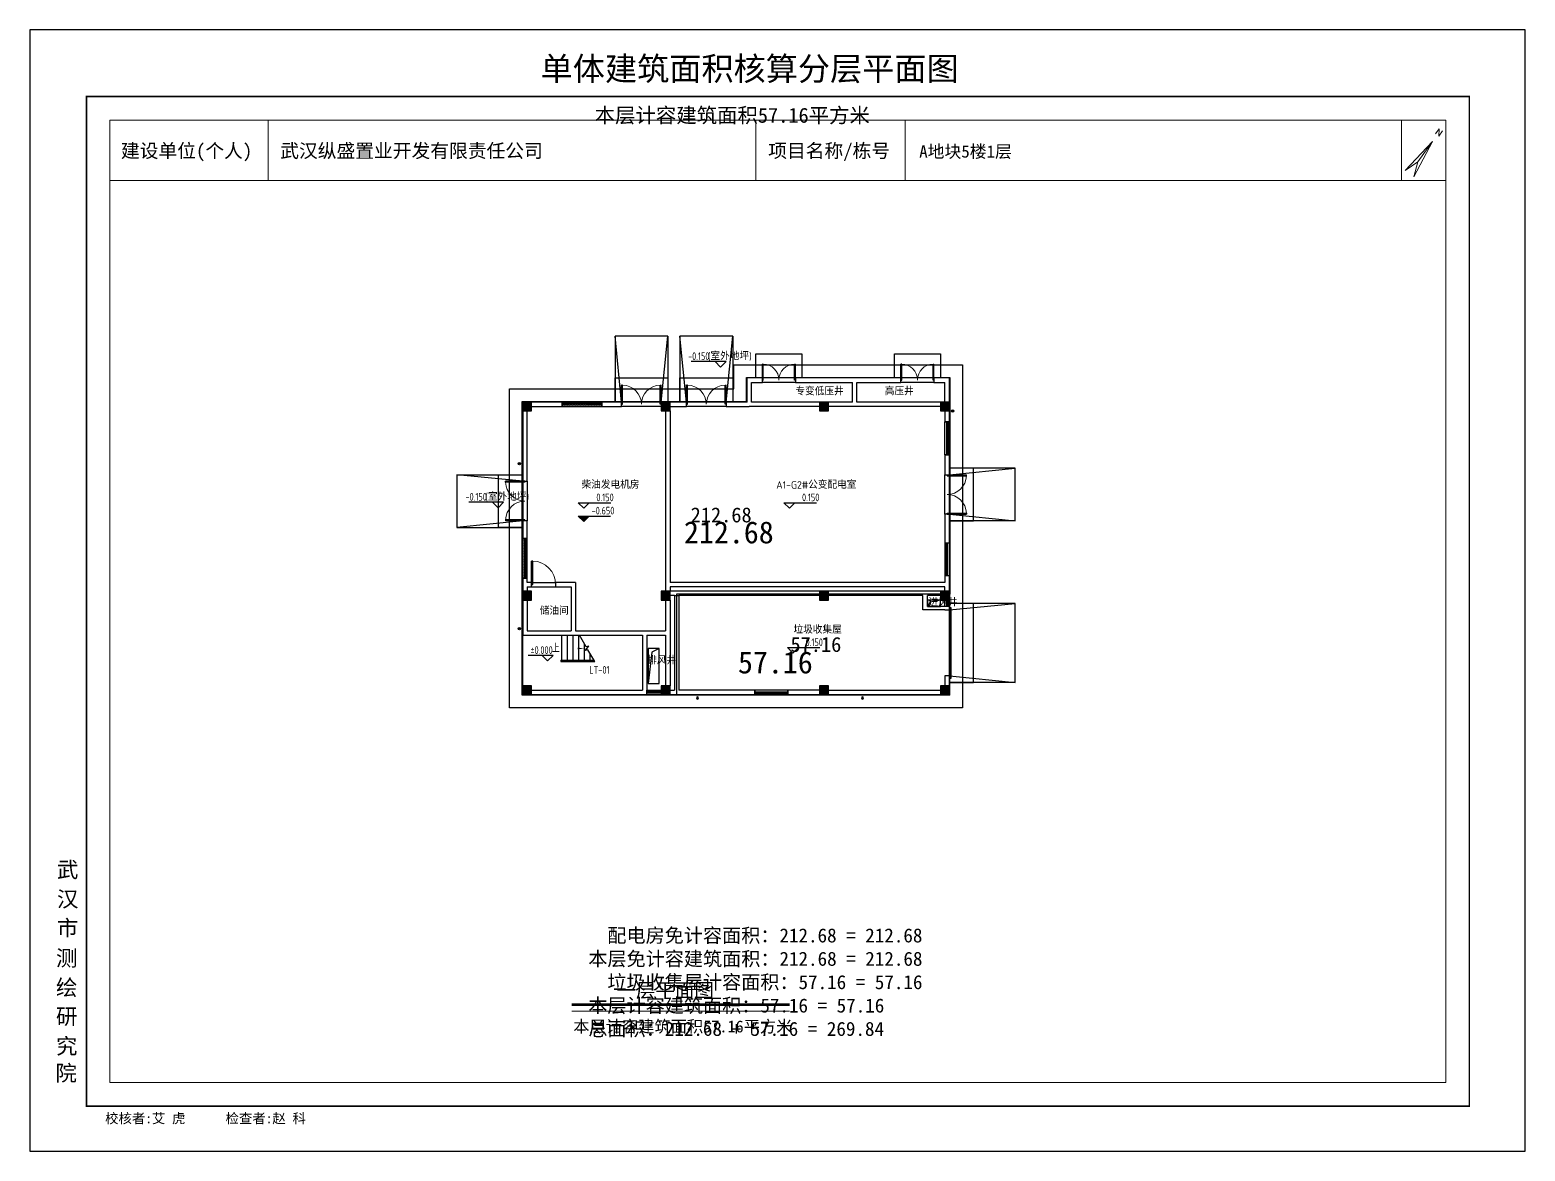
# Model space of a CAD drawing. Extents: x 512858 to 514372, y -232486 to -231710.
# Drawn here: x 514300.2 to 514368.2, y -232275 to -232224.1 of the extents above; entities that cross this region are included whole.
import ezdxf
from ezdxf.enums import TextEntityAlignment as Align

# ---------------------------------------------------------------- set-up
doc = ezdxf.new("R2010")
doc.units = 0
doc.header["$LTSCALE"] = 1000
doc.linetypes.add('__DASH', pattern=[0.35, 0.25, -0.1])
doc.linetypes.add('DASH', pattern=[0.35, 0.25, -0.1])
doc.layers.get('0').update_dxf_attribs({"color": 252})
for name, color, linetype, lineweight in [('$计容全面积-扣除', 21, 'Continuous', 0), ('图廓', 252, 'Continuous', 9), ('面积-计容-垃圾收集屋-1', 21, 'Continuous', 0)]:
    doc.layers.add(name, color=color, linetype=linetype, lineweight=lineweight)
for name, color, linetype in [('$计容结果', 7, 'Continuous'), ('$计算结果', 7, 'Continuous'), ('$面积结果', 7, 'Continuous'), ('A-ANNO-100-DIM-E', 253, 'Continuous'), ('A-ANNO-100-TXT', 252, 'Continuous'), ('A-DOOR', 252, 'Continuous'), ('A-FIRE-DOOR', 252, 'Continuous'), ('A-HOLE-E', 253, 'Continuous'), ('A-METAL-E', 253, 'Continuous'), ('A-STAIR', 252, 'Continuous'), ('A-STR-CONC-H', 253, 'Continuous'), ('A-WALL-S', 252, 'Continuous'), ('A-WINDOW', 253, 'Continuous'), ('AA-屋面雨水管', 252, 'Continuous'), ('COLUMN', 252, 'Continuous'), ('DIM_SYMB', 252, 'Continuous'), ('PUB_HATCH', 252, 'Continuous'), ('楼层注记', 7, 'Continuous'), ('面积-免计容-配电房-1', 79, 'Continuous')]:
    doc.layers.add(name, color=color, linetype=linetype)
doc.layers.add('打印图框', color=252, linetype='Continuous', plot=False)
doc.styles.add('_TCH_DIM', font='TSSDENG.shx', dxfattribs={"width": 0.8, "bigfont": 'hztxt.shx'})
doc.styles.add('_TCH_SPACE', font='TSSDENG.shx', dxfattribs={"width": 0.8, "height": 5, "bigfont": 'hztxt.shx'})
doc.styles.add('dw', font='simhei.ttf')
doc.styles.add('STYLE1', font='stylu.ttf')
doc.styles.add('tkhz1', font='txt.shx', dxfattribs={"width": 0.8, "bigfont": 'hztxt.shx'})
doc.styles.add('TYDG_02', font='TSSDENG.shx', dxfattribs={"width": 0.8, "bigfont": 'hztxt.shx'})
doc.styles.add('宋体', font='simsun.ttc', dxfattribs={"width": 0.7, "height": 10})

# ---------------------------------------------------------------- blocks, each defined once
blk = doc.blocks.new('5新11erhgerherh')
at = {"layer": 'AA-屋面雨水管'}
blk.add_hatch(color=251, dxfattribs=at).paths.add_polyline_path([(15, 0, 1), (-15, 0, 1)])
for radius in [50, 15]:
    blk.add_circle((0, 0), radius, dxfattribs=at)
blk = doc.blocks.new('5新02$DorLib2D$00000002')
for p, q in [((-0.5, 0), (-0.5, 0.4875)), ((-0.475, 0.4875), (-0.5, 0.4875)), ((-0.475, 0), (-0.475, 0.4875)), ((0.475, 0), (0.475, 0.4875)), ((0.475, 0.4875), (0.5, 0.4875)), ((0.5, 0), (0.5, 0.4875)), ((-0.5, 0), (-0.475, 0)), ((0.5, 0), (0.475, 0))]:
    blk.add_line(p, q)
at = {"lineweight": 13}
for centre, start, end in [((-0.4875, 0), 0, 88.53072), ((0.4875, 0), 91.46928, 180)]:
    blk.add_arc(centre, 0.4875, start, end, dxfattribs=at)
blk = doc.blocks.new('5新03$DorLib2D$00000126')
at = {"color": 0, "linetype": 'Continuous'}
for p, q in [((-0.532, 0.5), (-0.532, 0.9)), ((0.532, 0.9), (0.532, 0.5))]:
    blk.add_line(p, q, dxfattribs=at)
at = {"color": 0, "linetype": 'DASH'}
for p, q in [((-0.532, 0.9), (0.532, 0.9)), ((-0.532, 0.5), (0.532, 0.5))]:
    blk.add_line(p, q, dxfattribs=at)
blk = doc.blocks.new('5新04$WINLIB2D$00000001')
at = {"color": 0}
for points in [[(-0.5, 0.5), (-0.5, -0.5)], [(-0.5, 0.5), (0.5, 0.5)], [(0.5, -0.5), (0.5, 0.5)], [(0.5, 0.167), (-0.5, 0.167)], [(0.5, -0.167), (-0.5, -0.167)], [(-0.5, -0.5), (0.5, -0.5)]]:
    blk.add_lwpolyline(points, dxfattribs=at)
blk = doc.blocks.new('5新10_FZH')
blk.add_lwpolyline([(-0.5, -0.5), (0.5, -0.5), (0.5, 0.5), (-0.5, 0.5)], close=True)
at = {"layer": 'PUB_HATCH'}
blk.add_solid([(-0.5, -0.5), (0.5, -0.5), (-0.5, 0.5), (0.5, 0.5)], dxfattribs=at)
blk = doc.blocks.new('5新05$WINLIB2D$00000039')
at = {"color": 0}
for points in [[(-0.5, 0.5), (-0.5, -0.5)], [(0.5, 0.5), (-0.5, 0.5)], [(0.5, -0.5), (0.5, 0.5)], [(-0.5, 0.167), (0.5, 0.167)], [(-0.452, -0.167), (-0.5, 0.084)], [(-0.384, -0.167), (-0.448, 0.167)], [(-0.316, -0.167), (-0.38, 0.167)], [(-0.248, -0.167), (-0.312, 0.167)], [(-0.18, -0.167), (-0.244, 0.167)], [(-0.112, -0.167), (-0.176, 0.167)], [(-0.044, -0.167), (-0.108, 0.167)], [(0.024, -0.167), (-0.04, 0.167)], [(0.092, -0.167), (0.028, 0.167)], [(0.16, -0.167), (0.096, 0.167)], [(0.228, -0.167), (0.164, 0.167)], [(0.296, -0.167), (0.232, 0.167)], [(0.364, -0.167), (0.3, 0.167)], [(0.432, -0.167), (0.368, 0.167)], [(0.5, -0.167), (0.436, 0.167)], [(-0.5, -0.167), (0.5, -0.167)], [(0.5, -0.5), (-0.5, -0.5)]]:
    blk.add_lwpolyline(points, dxfattribs=at)
blk = doc.blocks.new('5新01$DorLib2D$00000001')
for p, q in [((0.45, 0.975), (0.5, 0.975)), ((0.45, 0), (0.45, 0.975)), ((0.5, 0), (0.5, 0.975)), ((0.5, 0), (0.45, 0))]:
    blk.add_line(p, q)
at = {"lineweight": 13}
blk.add_arc((0.475, 0), 0.975, 91.46928, 180, dxfattribs=at)

msp = doc.modelspace()

# ---------------------------------------------------------------- hatches: boundary and pattern name
at = {"layer": 'A-ANNO-100-DIM-E'}
msp.add_hatch(color=256, dxfattribs=at).paths.add_polyline_path([(514325.383, -232246.407), (514325.133, -232246.157), (514325.633, -232246.157)])

# ---------------------------------------------------------------- linework, layer by layer
msp.add_line((514322.606, -232254.078), (514322.606, -232251.578))
msp.add_lwpolyline([(514329.506, -232249.778), (514329.706, -232249.778)])
for p, q in [((514331.854, -232239.133), (514330.27, -232239.133)), ((514331.604, -232239.383), (514331.354, -232239.133)), ((514331.604, -232239.383), (514331.854, -232239.133)), ((514321.734, -232245.528), (514320.151, -232245.528)), ((514321.484, -232245.778), (514321.234, -232245.528)), ((514321.484, -232245.778), (514321.734, -232245.528)), ((514325.385, -232245.804), (514325.135, -232245.554)), ((514325.135, -232245.554), (514326.611, -232245.554)), ((514325.385, -232245.804), (514325.635, -232245.554)), ((514334.736, -232245.804), (514334.486, -232245.554)), ((514334.486, -232245.554), (514335.962, -232245.554)), ((514334.736, -232245.804), (514334.986, -232245.554)), ((514325.383, -232246.407), (514325.133, -232246.157)), ((514325.133, -232246.157), (514326.605, -232246.157)), ((514325.383, -232246.407), (514325.633, -232246.157)), ((514323.992, -232252.498), (514322.85, -232252.498)), ((514323.742, -232252.748), (514323.492, -232252.498)), ((514323.742, -232252.748), (514323.992, -232252.498)), ((514334.896, -232252.393), (514334.646, -232252.143)), ((514334.646, -232252.143), (514336.123, -232252.143)), ((514334.896, -232252.393), (514335.146, -232252.143))]:
    msp.add_line(p, q, dxfattribs=at)
at = {"layer": 'A-DOOR'}
for p, q in [((514335.006, -232239.878), (514333.506, -232239.878)), ((514335.006, -232240.078), (514333.506, -232240.078)), ((514341.306, -232239.878), (514339.806, -232239.878)), ((514341.306, -232240.078), (514339.806, -232240.078))]:
    msp.add_line(p, q, dxfattribs=at)
at = {"layer": 'A-FIRE-DOOR'}
for p, q in [((514328.906, -232240.978, 0.3), (514327.106, -232240.978, 0.3)), ((514331.856, -232240.978, 0.3), (514330.056, -232240.978, 0.3)), ((514328.906, -232241.178, 0.3), (514327.106, -232241.178, 0.3)), ((514331.856, -232241.178, 0.3), (514330.056, -232241.178, 0.3)), ((514341.806, -232246.078, 0.3), (514341.806, -232244.278, 0.3)), ((514342.006, -232246.078, 0.3), (514342.006, -232244.278, 0.3)), ((514322.606, -232244.578, 0.3), (514322.606, -232246.378, 0.3)), ((514322.806, -232244.578, 0.3), (514322.806, -232246.378, 0.3)), ((514323.006, -232249.178), (514324.106, -232249.178)), ((514323.006, -232249.378), (514324.106, -232249.378))]:
    msp.add_line(p, q, dxfattribs=at)
at = {"layer": 'A-HOLE-E'}
for points in [[(514341.006, -232250.278), (514341.606, -232250.278), (514341.606, -232249.978), (514341.006, -232249.978)], [(514328.306, -232253.778), (514328.806, -232253.778), (514328.806, -232252.178), (514328.306, -232252.178)]]:
    msp.add_lwpolyline(points, close=True, dxfattribs=at)
for points in [[(514341.606, -232249.978), (514341.135, -232250.071), (514341.006, -232250.278)], [(514328.806, -232252.178), (514328.478, -232252.343), (514328.306, -232253.778)]]:
    msp.add_lwpolyline(points, dxfattribs=at)
at = {"layer": 'A-METAL-E', "linetype": '__DASH', "elevation": 0}
msp.add_lwpolyline([(514322.006, -232240.378), (514332.206, -232240.378), (514332.206, -232239.278), (514342.606, -232239.278), (514342.606, -232254.878), (514322.006, -232254.878)], close=True, dxfattribs=at)
at = {"layer": 'A-STAIR'}
for p, q in [((514329.206, -232237.978), (514326.806, -232237.978)), ((514326.806, -232237.978), (514326.806, -232240.978)), ((514327.106, -232240.978), (514326.806, -232237.978)), ((514328.906, -232240.978), (514329.206, -232237.978)), ((514329.206, -232237.978), (514329.206, -232240.978)), ((514332.156, -232237.978), (514329.756, -232237.978)), ((514329.756, -232237.978), (514329.756, -232240.978)), ((514330.056, -232240.978), (514329.756, -232237.978)), ((514331.856, -232240.978), (514332.156, -232237.978)), ((514332.156, -232237.978), (514332.156, -232240.978)), ((514328.906, -232240.978), (514326.806, -232240.978)), ((514332.156, -232240.978), (514329.756, -232240.978)), ((514319.606, -232244.278), (514319.606, -232246.678)), ((514319.606, -232244.278), (514322.606, -232244.278)), ((514322.606, -232244.578), (514319.606, -232244.278)), ((514322.606, -232244.278), (514322.606, -232246.678)), ((514345.006, -232243.978), (514342.006, -232243.978)), ((514342.006, -232246.378), (514342.006, -232243.978)), ((514342.006, -232244.278), (514345.006, -232243.978)), ((514345.006, -232246.378), (514345.006, -232243.978)), ((514322.606, -232246.378), (514319.606, -232246.678)), ((514342.006, -232246.078), (514345.006, -232246.378)), ((514345.006, -232246.378), (514342.006, -232246.378)), ((514319.606, -232246.678), (514322.606, -232246.678)), ((514345.006, -232250.128), (514342.006, -232250.128)), ((514342.006, -232253.728), (514342.006, -232250.128)), ((514342.006, -232250.428), (514345.006, -232250.128)), ((514345.006, -232253.728), (514345.006, -232250.128)), ((514324.366, -232251.578), (514325.189, -232251.578)), ((514324.366, -232251.578), (514324.366, -232252.718)), ((514324.626, -232251.578), (514324.626, -232252.718)), ((514324.886, -232251.578), (514324.886, -232252.718)), ((514325.146, -232251.578), (514325.146, -232252.718)), ((514325.491, -232252.101), (514325.189, -232251.578)), ((514325.406, -232251.953), (514325.406, -232252.718)), ((514325.44, -232252.274), (514325.613, -232252.068)), ((514325.571, -232252.239), (514325.44, -232252.274)), ((514325.613, -232252.068), (514325.491, -232252.101)), ((514325.882, -232252.778), (514325.571, -232252.239)), ((514325.666, -232252.404), (514325.666, -232252.718)), ((514324.336, -232252.718), (514325.848, -232252.718)), ((514324.336, -232252.718), (514324.336, -232252.778)), ((514324.336, -232252.778), (514325.882, -232252.778)), ((514324.366, -232252.778), (514325.882, -232252.778)), ((514342.006, -232253.428), (514345.006, -232253.728)), ((514345.006, -232253.728), (514342.006, -232253.728))]:
    msp.add_line(p, q, dxfattribs=at)
at = {"layer": 'A-STR-CONC-H', "elevation": 0}
for points in [[(514333.206, -232239.878), (514333.206, -232238.778), (514335.306, -232238.778), (514335.306, -232239.878)], [(514342.006, -232246.378), (514343.106, -232246.378), (514343.106, -232243.978), (514342.006, -232243.978)], [(514342.006, -232253.728), (514343.106, -232253.728), (514343.106, -232250.128), (514342.006, -232250.128)]]:
    msp.add_lwpolyline(points, dxfattribs=at)
at = {"layer": 'A-STR-CONC-H'}
for points in [[(514339.506, -232239.878), (514339.506, -232238.778), (514341.606, -232238.778), (514341.606, -232239.878)], [(514326.806, -232240.978), (514326.806, -232239.878), (514329.206, -232239.878), (514329.206, -232240.978)], [(514329.756, -232240.978), (514329.756, -232239.878), (514332.156, -232239.878), (514332.156, -232240.978)], [(514322.606, -232246.678), (514321.506, -232246.678), (514321.506, -232244.278), (514322.606, -232244.278)]]:
    msp.add_lwpolyline(points, dxfattribs=at)
at = {"layer": 'A-WALL-S'}
for p, q in [((514332.806, -232240.978), (514332.806, -232239.878)), ((514333.506, -232239.878), (514332.806, -232239.878)), ((514333.006, -232240.978), (514333.006, -232240.078)), ((514333.006, -232240.078), (514333.506, -232240.078)), ((514333.506, -232240.078), (514333.506, -232239.878)), ((514337.706, -232239.878), (514335.006, -232239.878)), ((514335.006, -232239.878), (514335.006, -232240.078)), ((514335.006, -232240.078), (514337.606, -232240.078)), ((514337.606, -232240.978), (514337.606, -232240.078)), ((514339.806, -232239.878), (514337.706, -232239.878)), ((514337.806, -232240.078), (514339.806, -232240.078)), ((514337.806, -232240.978), (514337.806, -232240.078)), ((514339.806, -232240.078), (514339.806, -232239.878)), ((514342.006, -232239.878), (514341.306, -232239.878)), ((514341.306, -232239.878), (514341.306, -232240.078)), ((514341.306, -232240.078), (514341.806, -232240.078)), ((514341.806, -232240.978), (514341.806, -232240.078)), ((514342.006, -232240.978), (514342.006, -232239.878)), ((514324.406, -232240.978), (514323.006, -232240.978)), ((514324.406, -232241.178), (514324.406, -232240.978)), ((514327.106, -232240.978), (514326.206, -232240.978)), ((514326.206, -232240.978), (514326.206, -232241.178)), ((514327.106, -232241.178), (514327.106, -232240.978)), ((514330.056, -232240.978), (514329.306, -232240.978)), ((514330.056, -232241.178), (514330.056, -232240.978)), ((514332.806, -232240.978), (514331.856, -232240.978)), ((514331.856, -232240.978), (514331.856, -232241.178)), ((514336.106, -232240.978), (514333.006, -232240.978)), ((514337.606, -232240.978), (514336.506, -232240.978)), ((514341.606, -232240.978), (514337.806, -232240.978)), ((514322.606, -232241.378), (514322.606, -232244.578)), ((514322.806, -232244.578), (514322.806, -232241.378)), ((514323.006, -232241.178), (514324.406, -232241.178)), ((514326.206, -232241.178), (514327.106, -232241.178)), ((514329.106, -232241.378), (514329.106, -232249.278)), ((514329.306, -232241.178), (514330.056, -232241.178)), ((514329.306, -232241.378), (514329.306, -232249.178)), ((514331.856, -232241.178), (514332.906, -232241.178)), ((514336.106, -232241.178), (514332.906, -232241.178)), ((514337.706, -232241.178), (514336.506, -232241.178)), ((514341.606, -232241.178), (514337.706, -232241.178)), ((514341.806, -232241.378), (514341.806, -232241.878)), ((514342.006, -232241.878), (514342.006, -232241.378)), ((514341.806, -232241.878), (514342.006, -232241.878)), ((514342.006, -232243.378), (514341.806, -232243.378)), ((514341.806, -232243.378), (514341.806, -232244.278)), ((514342.006, -232244.278), (514342.006, -232243.378)), ((514341.806, -232244.278), (514342.006, -232244.278)), ((514322.606, -232244.578), (514322.806, -232244.578)), ((514322.606, -232246.378), (514322.606, -232247.178)), ((514322.806, -232246.378), (514322.606, -232246.378)), ((514322.806, -232247.178), (514322.806, -232246.378)), ((514342.006, -232246.078), (514341.806, -232246.078)), ((514341.806, -232246.078), (514341.806, -232247.378)), ((514342.006, -232247.378), (514342.006, -232246.078)), ((514322.606, -232247.178), (514322.806, -232247.178)), ((514341.806, -232247.378), (514342.006, -232247.378)), ((514322.806, -232248.978), (514322.606, -232248.978)), ((514322.606, -232248.978), (514322.606, -232249.278)), ((514322.606, -232249.278), (514322.606, -232249.578)), ((514322.806, -232249.178), (514322.806, -232248.978)), ((514323.006, -232249.178), (514322.806, -232249.178)), ((514323.006, -232249.378), (514323.006, -232249.178)), ((514325.006, -232249.178), (514324.106, -232249.178)), ((514324.106, -232249.178), (514324.106, -232249.378)), ((514325.006, -232249.178), (514325.006, -232251.378)), ((514329.106, -232249.278), (514329.106, -232249.578)), ((514341.806, -232249.178), (514329.306, -232249.178)), ((514342.006, -232248.878), (514341.806, -232248.878)), ((514341.806, -232248.878), (514341.806, -232249.178)), ((514342.006, -232249.278), (514342.006, -232248.878)), ((514342.006, -232249.578), (514342.006, -232249.278)), ((514322.806, -232249.378), (514323.006, -232249.378)), ((514322.806, -232249.378), (514322.806, -232249.578)), ((514324.106, -232249.378), (514324.806, -232249.378)), ((514324.806, -232249.378), (514324.806, -232251.378)), ((514329.306, -232249.378), (514329.306, -232249.578)), ((514341.806, -232249.378), (514329.306, -232249.378)), ((514329.606, -232249.578), (514329.306, -232249.578)), ((514329.506, -232249.778), (514329.306, -232249.778)), ((514329.506, -232249.778), (514329.506, -232254.078)), ((514336.106, -232249.578), (514329.606, -232249.578)), ((514329.706, -232249.778), (514329.706, -232254.078)), ((514336.106, -232249.778), (514329.706, -232249.778)), ((514340.906, -232249.578), (514336.506, -232249.578)), ((514340.806, -232249.778), (514336.506, -232249.778)), ((514340.806, -232250.428), (514340.806, -232249.778)), ((514341.606, -232249.578), (514340.906, -232249.578)), ((514341.606, -232249.778), (514341.006, -232249.778)), ((514341.006, -232250.278), (514341.006, -232249.778)), ((514341.806, -232249.578), (514341.806, -232249.378)), ((514322.606, -232249.978), (514322.606, -232251.578)), ((514322.806, -232249.978), (514322.806, -232251.378)), ((514329.106, -232249.978), (514329.106, -232251.378)), ((514329.306, -232249.978), (514329.306, -232251.478)), ((514341.806, -232250.428), (514340.806, -232250.428)), ((514341.806, -232250.278), (514341.006, -232250.278)), ((514342.006, -232250.278), (514341.806, -232250.278)), ((514341.806, -232250.428), (514342.006, -232250.428)), ((514342.006, -232250.378), (514342.006, -232250.278)), ((514342.006, -232250.428), (514342.006, -232250.378)), ((514322.606, -232251.578), (514324.906, -232251.578)), ((514322.806, -232251.378), (514324.806, -232251.378)), ((514324.906, -232251.578), (514328.056, -232251.578)), ((514325.006, -232251.378), (514328.156, -232251.378)), ((514328.056, -232251.578), (514328.056, -232254.078)), ((514328.156, -232251.378), (514329.106, -232251.378)), ((514328.256, -232251.578), (514328.256, -232254.078)), ((514328.256, -232251.578), (514329.106, -232251.578)), ((514329.106, -232251.578), (514329.106, -232253.878)), ((514329.306, -232251.478), (514329.306, -232253.878)), ((514342.006, -232253.428), (514341.806, -232253.428)), ((514341.806, -232253.428), (514341.806, -232253.878)), ((514342.006, -232253.878), (514342.006, -232253.428)), ((514323.006, -232254.078), (514328.056, -232254.078)), ((514323.006, -232254.278), (514328.156, -232254.278)), ((514328.156, -232254.278), (514328.256, -232254.278)), ((514328.256, -232254.278), (514328.256, -232254.078)), ((514329.306, -232254.078), (514329.506, -232254.078)), ((514329.306, -232254.278), (514329.606, -232254.278)), ((514329.606, -232254.278), (514333.156, -232254.278)), ((514333.156, -232254.078), (514329.706, -232254.078)), ((514333.156, -232254.278), (514333.156, -232254.078)), ((514336.106, -232254.078), (514334.656, -232254.078)), ((514334.656, -232254.078), (514334.656, -232254.278)), ((514334.656, -232254.278), (514336.106, -232254.278)), ((514336.506, -232254.078), (514341.606, -232254.078)), ((514336.506, -232254.278), (514341.606, -232254.278))]:
    msp.add_line(p, q, dxfattribs=at)
at = {"layer": 'DIM_SYMB', "elevation": 0}
msp.add_lwpolyline([(514324.236, -232252.178, 0, 0, 0), (514325.406, -232252.178, 0, 0.08, 0), (514325.106, -232252.178, 0, 0, 0)], format="xyseb", dxfattribs=at)
at = {"layer": '图廓', "color": 0, "linetype": 'ByBlock'}
for p, q in [((514363.973, -232229.129), (514362.728, -232230.447)), ((514363.126, -232230.732), (514363.973, -232229.129)), ((514363.307, -232230.058), (514363.973, -232229.129))]:
    msp.add_line(p, q, dxfattribs=at)
at = {"layer": '图廓', "color": 0, "linetype": 'ByBlock', "ltscale": 2}
for p, q in [((514363.973, -232229.129), (514362.728, -232230.447)), ((514363.126, -232230.732), (514363.973, -232229.129)), ((514363.307, -232230.058), (514363.973, -232229.129))]:
    msp.add_line(p, q, dxfattribs=at)
at = {"layer": '图廓', "color": 0}
msp.add_line((514303.841, -232230.903), (514364.578, -232230.903), dxfattribs=at)
at = {"layer": '图廓', "color": 0, "const_width": 0.0715, "elevation": 0}
msp.add_lwpolyline([(514302.769, -232227.079), (514365.65, -232227.079), (514365.65, -232272.989), (514302.769, -232272.989)], close=True, dxfattribs=at)
at = {"layer": '图廓', "color": 0, "elevation": 0}
msp.add_lwpolyline([(514303.841, -232228.151), (514364.578, -232228.151), (514364.578, -232271.917), (514303.841, -232271.917)], close=True, dxfattribs=at)
for points in [[(514311.027, -232230.903), (514311.027, -232228.151)], [(514333.206, -232230.903), (514333.206, -232228.151)], [(514339.996, -232230.903), (514339.996, -232228.151)], [(514362.57, -232228.151), (514362.57, -232230.903)]]:
    msp.add_lwpolyline(points, dxfattribs=at)
at = {"layer": '图廓', "color": 0, "linetype": 'ByBlock', "ltscale": 2}
for points in [[(514363.307, -232230.058), (514362.728, -232230.447)], [(514363.307, -232230.058), (514363.126, -232230.732)]]:
    msp.add_lwpolyline(points, dxfattribs=at)
at = {"layer": '图廓', "color": 7, "const_width": 0.12, "elevation": 0}
msp.add_lwpolyline([(514324.834, -232268.381), (514334.745, -232268.381)], dxfattribs=at)
at = {"layer": '图廓', "color": 7, "elevation": 0}
msp.add_lwpolyline([(514324.834, -232268.674), (514334.745, -232268.674)], dxfattribs=at)
at = {"layer": '打印图框', "color": 6, "ltscale": 0.5, "elevation": 0}
msp.add_lwpolyline([(514300.2, -232275.036), (514368.185, -232275.036), (514368.185, -232224.052), (514300.2, -232224.052)], close=True, dxfattribs=at)
at = {"layer": '面积-免计容-配电房-1', "color": 1, "ltscale": 0.005}
msp.add_lwpolyline([(514322.581, -232240.953), (514332.781, -232240.953), (514332.781, -232239.853), (514342.031, -232239.853), (514342.031, -232249.703), (514329.606, -232249.703), (514329.606, -232254.303), (514322.581, -232254.303)], close=True, dxfattribs=at)
at = {"layer": '面积-计容-垃圾收集屋-1'}
msp.add_lwpolyline([(514329.606, -232249.703), (514342.031, -232249.703), (514342.031, -232254.303), (514329.606, -232254.303)], close=True, dxfattribs=at)

# ---------------------------------------------------------------- block references
at = {"layer": 'A-DOOR'}
for name, p, xscale, yscale, zscale, rotation in [('5新02$DorLib2D$00000002', (514334.256, -232239.978), -1.5, -1.5, -1.5, 180), ('5新02$DorLib2D$00000002', (514340.556, -232239.978), 1.5, -1.5, 1.5, 180), ('5新03$DorLib2D$00000126', (514341.906, -232251.928), 3, -0.2, 3, 89.99999999888236)]:
    msp.add_blockref(name, p, dxfattribs=dict(at, xscale=xscale, yscale=yscale, zscale=zscale, rotation=rotation))
at = {"layer": 'A-FIRE-DOOR', "zscale": 0.2}
for name, p, xscale, yscale, rotation in [('5新02$DorLib2D$00000002', (514328.006, -232241.078), -1.8, -1.8, 180), ('5新02$DorLib2D$00000002', (514330.956, -232241.078), -1.8, -1.8, 180), ('5新02$DorLib2D$00000002', (514341.906, -232245.178), -1.8, -1.8, 89.99999999880256), ('5新02$DorLib2D$00000002', (514322.706, -232245.478), -1.8, -1.8, 269.999999997839), ('5新01$DorLib2D$00000001', (514323.556, -232249.278), -1.1, 1.1, 359.9999999977075)]:
    msp.add_blockref(name, p, dxfattribs=dict(at, xscale=xscale, yscale=yscale, rotation=rotation))
at = {"layer": 'A-WINDOW', "yscale": 0.2}
for name, p, xscale, zscale, rotation in [('5新05$WINLIB2D$00000039', (514325.306, -232241.078), 1.8, 1.8, 180), ('5新04$WINLIB2D$00000001', (514341.906, -232242.628), 1.5, 1.5, 89.99999999880265), ('5新05$WINLIB2D$00000039', (514322.706, -232248.078), 1.8, 1.8, 269.999999997839), ('5新04$WINLIB2D$00000001', (514341.906, -232248.128), -1.5, -1.5, 89.99999999880256), ('5新05$WINLIB2D$00000039', (514341.906, -232250.128), -0.3, -0.3, 89.99999999888233)]:
    msp.add_blockref(name, p, dxfattribs=dict(at, xscale=xscale, zscale=zscale, rotation=rotation))
at = {"layer": 'A-WINDOW'}
for name, p, xscale, yscale, zscale in [('5新05$WINLIB2D$00000039', (514328.581, -232254.178), -0.65, 0.2, -0.65), ('5新04$WINLIB2D$00000001', (514333.906, -232254.178), -1.5, -0.2, -1.5)]:
    msp.add_blockref(name, p, dxfattribs=dict(at, xscale=xscale, yscale=yscale, zscale=zscale))
at = {"layer": 'AA-屋面雨水管', "yscale": 0.001, "zscale": 0.001}
for p, xscale, rotation in [((514342.156, -232241.378), 0.001, 270.0000000255244), ((514322.456, -232243.778), 0.001, 90.0000000255243), ((514322.456, -232251.278), 0.001, 90.0000000255243), ((514330.556, -232254.428), -0.001, 180), ((514338.056, -232254.428), -0.001, 180)]:
    msp.add_blockref('5新11erhgerherh', p, dxfattribs=dict(at, xscale=xscale, rotation=rotation))
at = {"layer": 'COLUMN'}
for p, xscale, yscale, zscale, rotation in [((514322.806, -232241.178), 0.4, 0.4, 0.4, 270), ((514329.106, -232241.178), 0.4, 0.4, 0.4, 270), ((514336.306, -232241.178), 0.4, 0.4, 0.4, 270), ((514341.806, -232241.178), 0.4, 0.4, 0.4, 270), ((514322.806, -232249.778), 0.4, 0.4, 0.4, 270), ((514329.106, -232249.778), 0.4, 0.4, 0.4, 270), ((514336.306, -232249.778), 0.3999999999979045, 0.3999999999979045, 0.3999999999979045, 270.0000000001667), ((514341.806, -232249.778), 0.4000000000102445, 0.4, 0.4, 270.0000000005336), ((514322.806, -232254.078), 0.4, 0.4, 0.4, 270), ((514329.106, -232254.078), 0.4, 0.4, 0.4, 270), ((514336.306, -232254.078), 0.4, 0.4, 0.4, 270), ((514341.806, -232254.078), 0.4, 0.4, 0.4, 270)]:
    msp.add_blockref('5新10_FZH', p, dxfattribs=dict(at, xscale=xscale, yscale=yscale, zscale=zscale, rotation=rotation))

# ---------------------------------------------------------------- texts
at = {"layer": '$计容全面积-扣除', "ltscale": 3, "style": 'dw'}
msp.add_text('57.16', height=1, dxfattribs=at).set_placement((514332.396, -232253.315))
at = {"layer": '$计容结果', "style": 'dw'}
msp.add_text('本层计容建筑面积57.16平方米', height=0.67985, dxfattribs=at).set_placement((514325.88, -232228.274))
at = {"layer": '$计算结果', "insert": (514325.589, -232267.388), "char_height": 0.6373, "width": 17.20718, "attachment_point": 4, "style": 'dw'}
msp.add_mtext('  配电房免计容面积：212.68 = 212.68\\P本层免计容建筑面积：212.68 = 212.68\\P  垃圾收集屋计容面积：57.16 = 57.16\\P本层计容建筑面积：57.16 = 57.16\\P总面积：212.68 + 57.16 = 269.84', dxfattribs=at)
at = {"layer": '$面积结果', "color": 1, "style": 'dw'}
msp.add_text('212.68', height=0.6799, dxfattribs=at).set_placement((514330.243, -232246.445))
at = {"layer": '$面积结果', "color": 21, "style": 'dw'}
msp.add_text('57.16', height=0.6799, dxfattribs=at).set_placement((514334.782, -232252.336))
at = {"layer": 'A-ANNO-100-DIM-E', "style": 'TYDG_02', "width": 0.8}
for s, p in [('-0.150', (514330.125, -232239.063)), ('-0.150', (514320.005, -232245.458)), ('0.150', (514325.957, -232245.484)), ('0.150', (514335.308, -232245.484)), ('-0.650', (514325.741, -232246.087)), ('0.150', (514335.469, -232252.073)), ('%%P0.000', (514322.96, -232252.428))]:
    msp.add_text(s, height=0.35, dxfattribs=at).set_placement(p)
at = {"layer": 'A-ANNO-100-DIM-E', "style": 'TYDG_02'}
for p in [(514331.025, -232239.063), (514320.905, -232245.458)]:
    msp.add_text('(室外地坪)', height=0.3376, dxfattribs=at).set_placement(p)
at = {"layer": 'A-ANNO-100-TXT'}
for s, height, style, p in [('专变低压井', 0.3376, 'TYDG_02', (514335.006, -232240.661)), ('高压井', 0.3376, 'TYDG_02', (514339.07, -232240.661)), ('柴油发电机房', 0.3376, 'TYDG_02', (514325.283, -232244.911)), ('A1-G2#公变配电室', 0.33759, 'TYDG_02', (514334.136, -232244.911)), ('进风井', 0.3376, '_TCH_SPACE', (514341.064, -232250.262)), ('储油间', 0.3376, 'TYDG_02', (514323.381, -232250.645)), ('垃圾收集屋', 0.3376, 'TYDG_02', (514334.92, -232251.5)), ('排风井', 0.3376, '_TCH_SPACE', (514328.265, -232252.897))]:
    msp.add_text(s, height=height, dxfattribs=dict(at, style=style)).set_placement(p)
at = {"layer": 'A-ANNO-100-TXT', "style": 'TYDG_02', "width": 0.8}
msp.add_text('LT-01', height=0.35, dxfattribs=at).set_placement((514325.636, -232253.327))
at = {"layer": 'DIM_SYMB', "style": '_TCH_DIM', "width": 0.75}
msp.add_text('上', height=0.354, dxfattribs=at).set_placement((514323.934, -232252.353))
at = {"layer": '图廓', "color": 0, "style": 'STYLE1'}
msp.add_text('单体建筑面积核算分层平面图', height=1.07183, dxfattribs=at).set_placement((514332.926, -232226.674), align=Align.BOTTOM_CENTER)
at = {"layer": '图廓', "color": 0, "linetype": 'ByBlock', "style": 'tkhz1'}
msp.add_text('N', height=0.286, rotation=324.38856, dxfattribs=at).set_placement((514364.353, -232228.597), align=Align.TOP_CENTER)
at = {"layer": '图廓', "color": 0, "linetype": 'ByBlock', "ltscale": 2, "style": 'tkhz1'}
msp.add_text('N', height=0.286, rotation=324.38856, dxfattribs=at).set_placement((514364.353, -232228.597), align=Align.TOP_CENTER)
at = {"layer": '图廓', "color": 0}
for s, height, style, p in [('建设单位(个人)', 0.6252, 'dw', (514304.34, -232229.86)), ('武汉纵盛置业开发有限责任公司', 0.62523, 'dw', (514311.582, -232229.86)), ('项目名称/栋号', 0.6252, 'dw', (514333.77, -232229.86)), ('A地块5楼1层', 0.5616, 'dw', (514340.637, -232229.86)), (' 校核者:艾 虎      检查者:赵 科', 0.44659, '宋体', (514303.315, -232273.771))]:
    msp.add_text(s, height=height, dxfattribs=dict(at, style=style)).set_placement(p)
at = {"layer": '图廓', "color": 0, "linetype": 'Continuous', "style": 'STYLE1'}
for s, p in [('武', (514301.429, -232262.594)), ('汉', (514301.429, -232263.932)), ('市', (514301.429, -232265.246)), ('测', (514301.385, -232266.616)), ('绘', (514301.385, -232267.955)), ('研', (514301.385, -232269.269)), ('究', (514301.385, -232270.62)), ('院', (514301.362, -232271.842))]:
    msp.add_text(s, height=0.715, dxfattribs=at).set_placement(p)
at = {"layer": '图廓', "color": 7, "style": 'dw'}
msp.add_text('本层计容建筑面积57.16平方米', height=0.54133, dxfattribs=at).set_placement((514324.906, -232269.638))
at = {"layer": '楼层注记', "style": 'dw'}
msp.add_text('一层平面图', height=0.6496, dxfattribs=at).set_placement((514326.872, -232268.046))
at = {"layer": '面积-免计容-配电房-1', "color": 1, "ltscale": 0.005, "style": 'dw'}
msp.add_text('212.68', height=1, dxfattribs=at).set_placement((514329.94, -232247.4))

doc.saveas('drawing.dxf')
